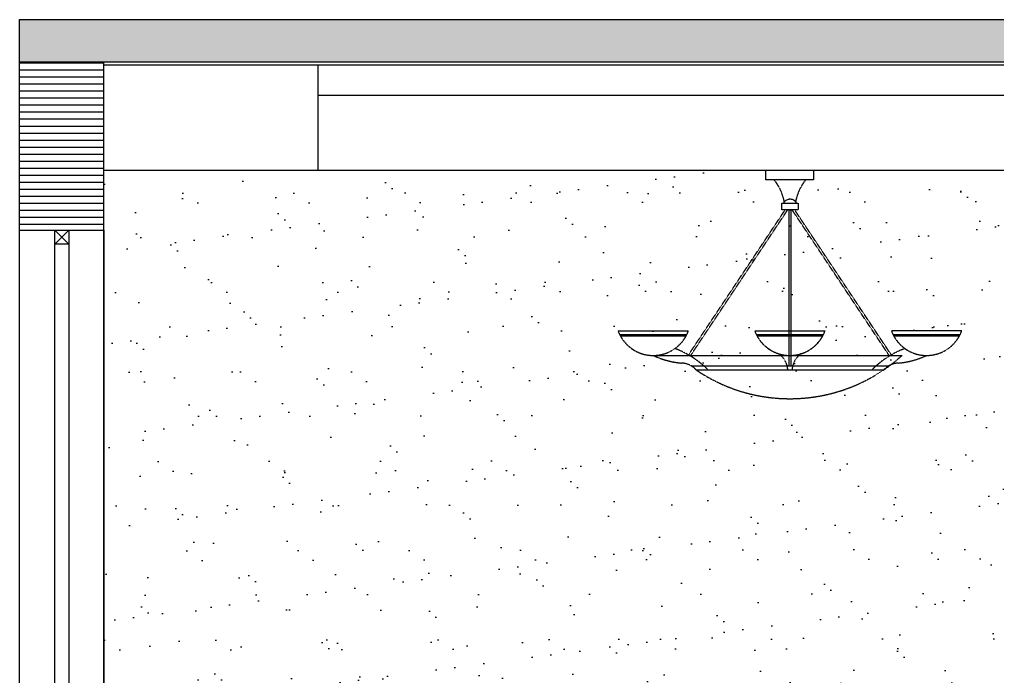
# Model space of a CAD drawing. Header units: millimetres. Extents: x 84840 to 206424, y -288515 to -124389.
# Drawn here: x 111590 to 114374, y -220608 to -218737 of the extents above; entities that cross this region are included whole.
import ezdxf

# ---------------------------------------------------------------- set-up
doc = ezdxf.new("R2010")
doc.units = ezdxf.units.MM
doc.linetypes.add('DASHED2', pattern=[0.375, 0.25, -0.125])
for name, color, linetype in [('8', 8, 'Continuous'), ('HAT【填充】', 250, 'Continuous'), ('JIAJU', 7, 'Continuous')]:
    doc.layers.add(name, color=color, linetype=linetype)

# ---------------------------------------------------------------- blocks, each defined once
blk = doc.blocks.new('灯2')
at = {"color": 6, "linetype": 'DASHED2'}
for p, q in [((578.9, 694.5), (578.9, 721)), ((714.1, 721), (714.1, 694.5)), ((714.1, 694.5), (578.9, 694.5)), ((624, 628.1), (670.1, 628.1)), ((624, 609.3), (624, 628.1)), ((670.1, 628.1), (670.1, 609.3)), ((358.5, 195.9), (633.8, 609.3)), ((363.5, 192.5), (641, 609.3)), ((670.1, 609.3), (624, 609.3)), ((644, 609.5), (644, 165)), ((650, 609.5), (650, 165)), ((930.6, 192.5), (653.1, 609.3)), ((935.6, 195.9), (660.3, 609.3)), ((158, 263.9), (358, 263.9)), ((162.1, 254.3), (353.9, 254.3)), ((547, 263.9), (747, 263.9)), ((551.1, 254.3), (743, 254.3)), ((1136.1, 263.9), (936.1, 263.9)), ((940.2, 254.3), (1132, 254.3)), ((164.3, 250), (351.7, 250)), ((553.3, 250), (740.8, 250)), ((942.4, 250), (1129.8, 250)), ((258, 194.2), (966.3, 194.2)), ((365.2, 165), (930.8, 165)), ((379.7, 153.3), (914.4, 153.3))]:
    blk.add_line(p, q, dxfattribs=at)
for centre, radius, start, end in [((489.5, 604.6), 144.2, 10.8056, 38.5717), ((804.6, 604.6), 144.2, 141.4283, 168.8534), ((647.5, 617.3), 21.7, 29.7798, 150.2202), ((647, 623.8), 14.6, 262.0739, 277.9261), ((258, 300.8), 106.6, 200.2707, 339.7293), ((647, 300.8), 106.6, 200.2707, 339.7293), ((1036.1, 300.8), 106.6, 200.2707, 339.7293), ((229.8, -28.9), 258.8, 44.7447, 69.621), ((579.9, 149.3), 61.2, 3.7694, 54.198), ((714.2, 149.3), 61.2, 125.802, 176.2306), ((1064.3, -28.9), 258.8, 110.379, 135.2553), ((360.3, 411.9), 240.5, 244.8215, 264.8643), ((336.8, 114.3), 58, 42.2243, 87.9877), ((647, 546), 475, 235.7494, 312.2242), ((957.3, 114.3), 58, 92.0123, 137.7757), ((933.8, 411.9), 240.5, 275.1357, 295.1785)]:
    blk.add_arc(centre, radius, start, end, dxfattribs=at)

msp = doc.modelspace()

# ---------------------------------------------------------------- hatches: boundary and pattern name
h = msp.add_hatch(color=8)
h.paths.add_polyline_path([(116574.8, -221896.7), (116574.8, -221776.7), (111589.8, -221776.7), (111589.8, -221896.7)])
h.paths.add_polyline_path([(111589.8, -218736.7), (111589.8, -218856.7), (116574.8, -218856.7), (116574.8, -218736.7)])
h = msp.add_hatch()
h.set_pattern_fill('AR-SAND', color=250, scale=4, style=0)
h.paths.add_polyline_path([(113939.8, -221136.7), (113939.8, -221676.7), (113972.2, -221676.7), (113972.2, -221376.7), (114087.4, -221376.7), (114087.4, -221376.7), (114136.8, -221376.7), (114136.8, -221360.7), (114173.4, -221360.7), (114173.4, -221115.6), (114103.4, -221115.6), (114143.4, -220950.3), (114223.4, -220950.3), (114263.4, -221115.6), (114193.4, -221115.6), (114193.4, -221360.7), (114229.9, -221360.7), (114229.9, -221376.7), (114281.5, -221376.7), (114281.5, -221376.7), (114452.2, -221376.7), (114452.2, -221676.7), (114489.8, -221676.7), (114489.8, -220956.7), (115588.5, -220956.7), (115588.5, -221676.7), (115734.8, -221676.7), (115734.8, -219166.7), (115714.8, -219166.7), (111829.8, -219166.7), (111829.8, -221376.7), (112439.8, -221376.7), (112439.8, -221136.7)])
at = {"layer": 'HAT【填充】'}
h = msp.add_hatch(dxfattribs=at)
h.set_pattern_fill('_USER', color=256, scale=20, style=0, pattern_type=0)
h.set_pattern_definition([(0, (-12798.15, 0), (0, 20), [])])
h.paths.add_polyline_path([(111829.8, -218856.7), (111589.8, -218856.7), (111589.8, -219336.7), (111829.8, -219336.7)])

# ---------------------------------------------------------------- linework, layer by layer
for p, q in [((111589.8, -218736.7), (116574.8, -218736.7)), ((111589.8, -221896.7), (111589.8, -218736.7)), ((111589.8, -218856.7), (116574.8, -218856.7)), ((111829.8, -221776.7), (111829.8, -218856.7))]:
    msp.add_line(p, q)
at = {"color": 4}
for p, q in [((116334.8, -218866.6), (111829.8, -218866.6)), ((112439.8, -219166.7), (112439.8, -218866.6)), ((112439.8, -218951.7), (115714.8, -218951.7)), ((116334.8, -219166.7), (111829.8, -219166.7))]:
    msp.add_line(p, q, dxfattribs=at)
at = {"color": 3}
for points in [[(111589.8, -219336.7), (111829.8, -219336.7), (111829.8, -221476.7), (111589.8, -221476.7)], [(111689.8, -219336.7), (111729.8, -219336.7), (111729.8, -221436.7), (111689.8, -221436.7)]]:
    msp.add_lwpolyline(points, close=True, dxfattribs=at)
at = {"layer": '8', "color": 3}
for p, q in [((111689.8, -219336.7), (111729.8, -219376.7)), ((111689.8, -219376.7), (111729.8, -219336.7))]:
    msp.add_line(p, q, dxfattribs=at)
msp.add_lwpolyline([(111689.8, -219336.7), (111729.8, -219336.7), (111729.8, -219376.7), (111689.8, -219376.7), (111689.8, -219336.7)], dxfattribs=at)

# ---------------------------------------------------------------- block references
at = {"layer": 'JIAJU', "color": 0}
msp.add_blockref('灯2', (113135.8, -219887.7), dxfattribs=at)

doc.saveas('drawing.dxf')
